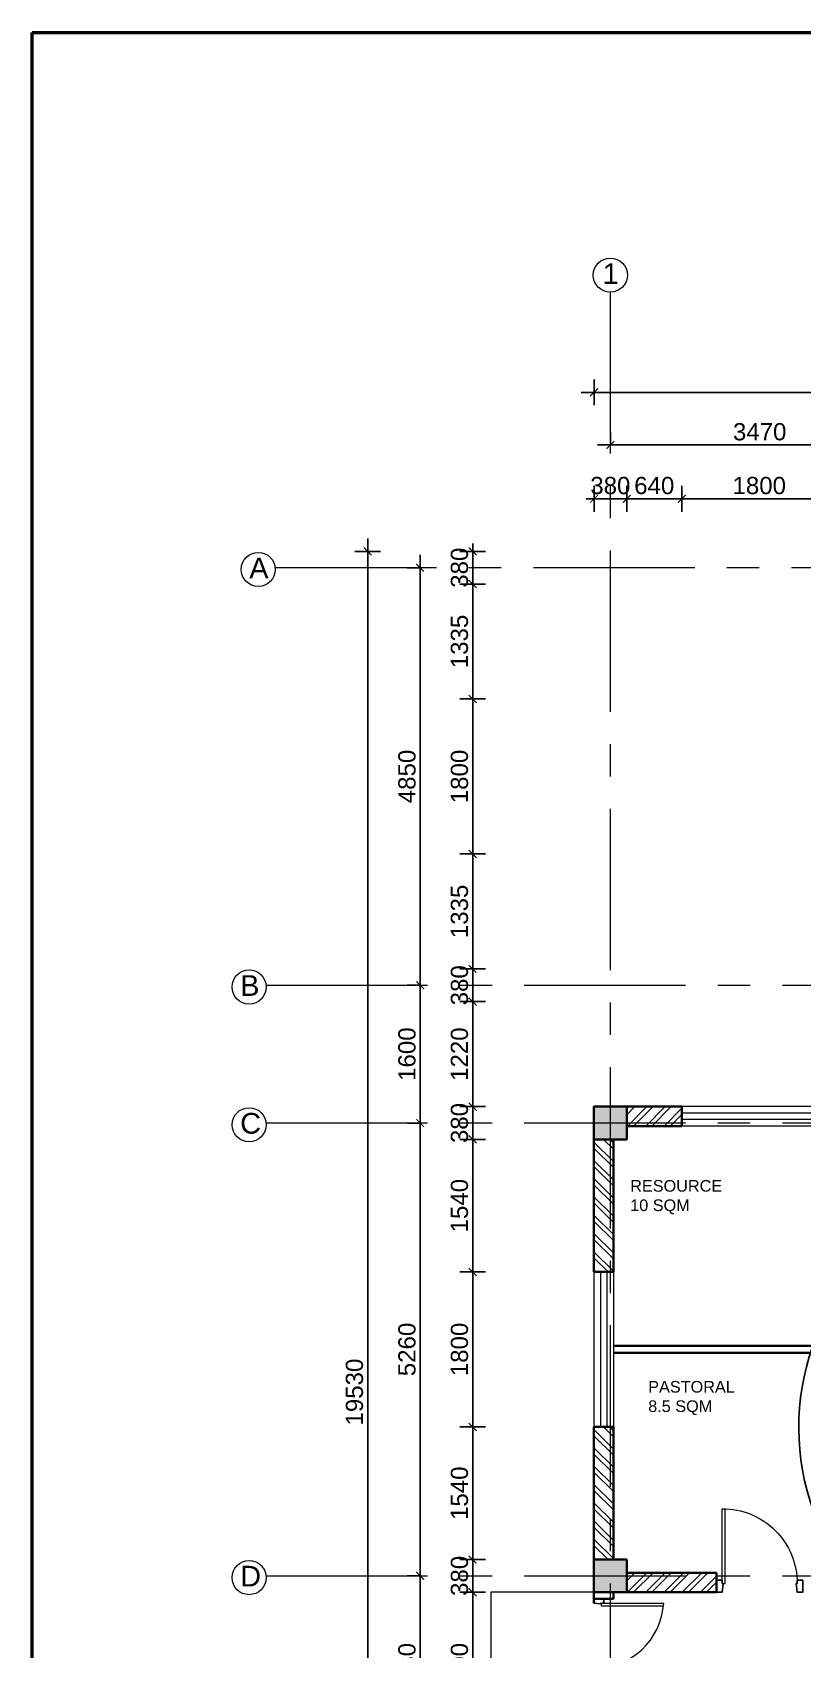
# Model space of a CAD drawing. Header units: inches. Extents: x 527934 to 2134587, y -408734 to 227304.
# Drawn here: x 1928626 to 1937578, y -145386 to -126601 of the extents above; entities that cross this region are included whole.
import ezdxf

# ---------------------------------------------------------------- set-up
doc = ezdxf.new("R2010")
doc.units = ezdxf.units.IN
doc.header["$MEASUREMENT"] = 0
doc.linetypes.add('CENTER', pattern=[2, 1.25, -0.25, 0.25, -0.25])
for name, color, linetype, lineweight in [('6 LIGHT PT WIRING', 3, 'Continuous', 25), ('centre line', 1, 'CENTER', 9), ('dim', 253, 'Continuous', 9), ('door', 77, 'Continuous', 13), ('hatch', 250, 'Continuous', 5), ('plinth', 5, 'Continuous', 9), ('sill', 253, 'Continuous', 13), ('stair steps', 54, 'Continuous', 20), ('text', 7, 'Continuous', 13), ('TITLE THICK', 7, 'Continuous', 50), ('wall - brick', 30, 'Continuous', 35), ('window', 1, 'Continuous', 15)]:
    doc.layers.add(name, color=color, linetype=linetype, lineweight=lineweight)
doc.styles.get("Standard").update_dxf_attribs({"font": 'arial.ttf'})
doc.styles.add('style1', font='arial.ttf')
doc.dimstyles.new('dim 100', dxfattribs={"dimtxt": 200, "dimasz": 90, "dimexe": 150, "dimexo": 150, "dimgap": 50, "dimtad": 1, "dimdec": 0, "dimzin": 0, "dimdsep": 46, "dimtxsty": 'Standard', "dimblk": 'ARCHTICK', "dimcen": 100, "dimdle": 150, "dimazin": 0, "dimtfac": 1, "dimtdec": 0, "dimtix": 1, "dimtmove": 2, "dimatfit": 3, "dimfxl": 150, "dimfxlon": 1, "dimtolj": 1, "dimtzin": 0, "dimarcsym": 0})

# ---------------------------------------------------------------- blocks, each defined once
blk = doc.blocks.new('Dd1')
at = {"layer": 'door'}
for p, q in [((6330587, 14339), (6330587, 13509)), ((6330599, 14377), (6330625, 14377)), ((6330625, 14377), (6330625, 13510))]:
    blk.add_line(p, q, dxfattribs=at)
at = {"layer": 'door', "lineweight": 25}
for points in [[(6330599, 14377), (6330587, 14377), (6330587, 14339), (6330524, 14339), (6330524, 14479), (6330587, 14479)], [(6331449, 14377), (6331461, 14377), (6331461, 14339), (6331524, 14339), (6331524, 14479), (6331461, 14479)]]:
    blk.add_lwpolyline(points, close=True, dxfattribs=at)
at = {"layer": 'door'}
blk.add_arc((6330593, 14377), 868, 269.6039, 0, dxfattribs=at)
blk = doc.blocks.new('_ArchTick')
at = {"color": 0, "linetype": 'ByBlock', "const_width": 0.15}
blk.add_lwpolyline([(-0.5, -0.5), (0.5, 0.5)], dxfattribs=at)
blk = doc.blocks.new('*D2614')
at = {"layer": 'Defpoints', "color": 0, "ltscale": 400}
for p in [(1935533, -132019), (1935153, -139079), (1935533, -139079)]:
    blk.add_point(p, dxfattribs=at)
at = {"layer": 'dim', "color": 0, "lineweight": -2, "ltscale": 400}
for p, q in [((1935153, -132169), (1935153, -131869)), ((1935533, -132169), (1935533, -131869)), ((1935153, -132019), (1935063, -132019)), ((1935153, -132019), (1935533, -132019)), ((1935533, -132019), (1935623, -132019))]:
    blk.add_line(p, q, dxfattribs=at)
at = {"layer": 'dim', "color": 0, "lineweight": -2, "ltscale": 400, "xscale": 90, "yscale": 90, "zscale": 90}
blk.add_blockref('_ArchTick', (1935153, -132019), dxfattribs=at)
at = {"layer": 'dim', "color": 0, "lineweight": -2, "ltscale": 400, "xscale": 90, "yscale": 90, "zscale": 90, "rotation": 180}
blk.add_blockref('_ArchTick', (1935533, -132019), dxfattribs=at)
at = {"layer": 'dim', "color": 0, "ltscale": 400, "insert": (1935343, -131866), "char_height": 200, "attachment_point": 5}
blk.add_mtext('\\A1;380', dxfattribs=at)
blk = doc.blocks.new('*D2615')
at = {"layer": 'Defpoints', "color": 0, "ltscale": 400}
for p in [(1936173, -132019), (1935533, -139079), (1936173, -139079)]:
    blk.add_point(p, dxfattribs=at)
at = {"layer": 'dim', "color": 0, "lineweight": -2, "ltscale": 400}
for p, q in [((1935533, -132169), (1935533, -131869)), ((1936173, -132169), (1936173, -131869)), ((1935383, -132019), (1936323, -132019))]:
    blk.add_line(p, q, dxfattribs=at)
at = {"layer": 'dim', "color": 0, "lineweight": -2, "ltscale": 400, "xscale": 90, "yscale": 90, "zscale": 90, "rotation": 180}
blk.add_blockref('_ArchTick', (1935533, -132019), dxfattribs=at)
at = {"layer": 'dim', "color": 0, "lineweight": -2, "ltscale": 400, "xscale": 90, "yscale": 90, "zscale": 90}
blk.add_blockref('_ArchTick', (1936173, -132019), dxfattribs=at)
at = {"layer": 'dim', "color": 0, "ltscale": 400, "insert": (1935853, -131866), "char_height": 200, "attachment_point": 5}
blk.add_mtext('\\A1;640', dxfattribs=at)
blk = doc.blocks.new('*D2616')
at = {"layer": 'Defpoints', "color": 0, "ltscale": 400}
for p in [(1937973, -132019), (1936173, -139079), (1937973, -139079)]:
    blk.add_point(p, dxfattribs=at)
at = {"layer": 'dim', "color": 0, "lineweight": -2, "ltscale": 400}
for p, q in [((1936173, -132169), (1936173, -131869)), ((1937973, -132169), (1937973, -131869)), ((1936023, -132019), (1938123, -132019))]:
    blk.add_line(p, q, dxfattribs=at)
at = {"layer": 'dim', "color": 0, "lineweight": -2, "ltscale": 400, "xscale": 90, "yscale": 90, "zscale": 90, "rotation": 180}
blk.add_blockref('_ArchTick', (1936173, -132019), dxfattribs=at)
at = {"layer": 'dim', "color": 0, "lineweight": -2, "ltscale": 400, "xscale": 90, "yscale": 90, "zscale": 90}
blk.add_blockref('_ArchTick', (1937973, -132019), dxfattribs=at)
at = {"layer": 'dim', "color": 0, "ltscale": 400, "insert": (1937073, -131866), "char_height": 200, "attachment_point": 5}
blk.add_mtext('\\A1;1800', dxfattribs=at)
blk = doc.blocks.new('*D2141')
at = {"layer": 'Defpoints', "color": 0, "ltscale": 400}
for p in [(1935343, -131393), (1938813, -131393), (1938813, -131393)]:
    blk.add_point(p, dxfattribs=at)
at = {"layer": 'dim', "color": 0, "lineweight": -2, "ltscale": 400}
for p, q in [((1935343, -131393), (1935343, -131243)), ((1938813, -131393), (1938813, -131243)), ((1935193, -131393), (1938963, -131393))]:
    blk.add_line(p, q, dxfattribs=at)
at = {"layer": 'dim', "color": 0, "lineweight": -2, "ltscale": 400, "xscale": 90, "yscale": 90, "zscale": 90, "rotation": 180}
blk.add_blockref('_ArchTick', (1935343, -131393), dxfattribs=at)
at = {"layer": 'dim', "color": 0, "lineweight": -2, "ltscale": 400, "xscale": 90, "yscale": 90, "zscale": 90}
blk.add_blockref('_ArchTick', (1938813, -131393), dxfattribs=at)
at = {"layer": 'dim', "color": 0, "ltscale": 400, "insert": (1937078, -131241), "char_height": 200, "attachment_point": 5}
blk.add_mtext('\\A1;3470', dxfattribs=at)
blk = doc.blocks.new('*D2144')
at = {"layer": 'Defpoints', "color": 0, "ltscale": 400}
for p in [(1963298, -130783), (1935153, -139443), (1963298, -139443)]:
    blk.add_point(p, dxfattribs=at)
at = {"layer": 'dim', "color": 0, "lineweight": -2, "ltscale": 400}
for p, q in [((1935153, -130933), (1935153, -130633)), ((1963298, -130933), (1963298, -130633)), ((1935003, -130783), (1963448, -130783))]:
    blk.add_line(p, q, dxfattribs=at)
at = {"layer": 'dim', "color": 0, "lineweight": -2, "ltscale": 400, "xscale": 90, "yscale": 90, "zscale": 90, "rotation": 180}
blk.add_blockref('_ArchTick', (1935153, -130783), dxfattribs=at)
at = {"layer": 'dim', "color": 0, "lineweight": -2, "ltscale": 400, "xscale": 90, "yscale": 90, "zscale": 90}
blk.add_blockref('_ArchTick', (1963298, -130783), dxfattribs=at)
at = {"layer": 'dim', "color": 0, "ltscale": 400, "insert": (1949225, -130631), "char_height": 200, "attachment_point": 5}
blk.add_mtext('\\A1;28145', dxfattribs=at)
blk = doc.blocks.new('*D2145')
at = {"layer": 'Defpoints', "color": 0, "ltscale": 400}
for p in [(1944763, -132629), (1933743, -133009), (1944763, -133009)]:
    blk.add_point(p, dxfattribs=at)
at = {"layer": 'dim', "color": 0, "lineweight": -2, "ltscale": 400}
for p, q in [((1933743, -132629), (1933743, -132539)), ((1933893, -132629), (1933593, -132629)), ((1933743, -132629), (1933743, -133009)), ((1933893, -133009), (1933593, -133009)), ((1933743, -133009), (1933743, -133099))]:
    blk.add_line(p, q, dxfattribs=at)
at = {"layer": 'dim', "color": 0, "lineweight": -2, "ltscale": 400, "xscale": 90, "yscale": 90, "zscale": 90}
for p, rotation in [((1933743, -132629), 270), ((1933743, -133009), 90)]:
    blk.add_blockref('_ArchTick', p, dxfattribs=dict(at, rotation=rotation))
at = {"layer": 'dim', "color": 0, "ltscale": 400, "insert": (1933590, -132819), "char_height": 200, "attachment_point": 5, "rotation": 90}
blk.add_mtext('\\A1;380', dxfattribs=at)
blk = doc.blocks.new('*D2146')
at = {"layer": 'Defpoints', "color": 0, "ltscale": 400}
for p in [(1944763, -137479), (1933743, -137859), (1944763, -137859)]:
    blk.add_point(p, dxfattribs=at)
at = {"layer": 'dim', "color": 0, "lineweight": -2, "ltscale": 400}
for p, q in [((1933893, -137479), (1933593, -137479)), ((1933743, -137479), (1933743, -137389)), ((1933743, -137479), (1933743, -137859)), ((1933893, -137859), (1933593, -137859)), ((1933743, -137859), (1933743, -137949))]:
    blk.add_line(p, q, dxfattribs=at)
at = {"layer": 'dim', "color": 0, "lineweight": -2, "ltscale": 400, "xscale": 90, "yscale": 90, "zscale": 90}
for p, rotation in [((1933743, -137479), 270), ((1933743, -137859), 90)]:
    blk.add_blockref('_ArchTick', p, dxfattribs=dict(at, rotation=rotation))
at = {"layer": 'dim', "color": 0, "ltscale": 400, "insert": (1933590, -137669), "char_height": 200, "attachment_point": 5, "rotation": 90}
blk.add_mtext('\\A1;380', dxfattribs=at)
blk = doc.blocks.new('*D2147')
at = {"layer": 'Defpoints', "color": 0, "ltscale": 400}
for p in [(1944918, -137859), (1933743, -139079), (1944918, -139079)]:
    blk.add_point(p, dxfattribs=at)
at = {"layer": 'dim', "color": 0, "lineweight": -2, "ltscale": 400}
for p, q in [((1933893, -137859), (1933593, -137859)), ((1933743, -137709), (1933743, -139229)), ((1933893, -139079), (1933593, -139079))]:
    blk.add_line(p, q, dxfattribs=at)
at = {"layer": 'dim', "color": 0, "lineweight": -2, "ltscale": 400, "xscale": 90, "yscale": 90, "zscale": 90}
for p, rotation in [((1933743, -137859), 90), ((1933743, -139079), 270)]:
    blk.add_blockref('_ArchTick', p, dxfattribs=dict(at, rotation=rotation))
at = {"layer": 'dim', "color": 0, "ltscale": 400, "insert": (1933590, -138469), "char_height": 200, "attachment_point": 5, "rotation": 90}
blk.add_mtext('\\A1;1220', dxfattribs=at)
blk = doc.blocks.new('*D2148')
at = {"layer": 'Defpoints', "color": 0, "ltscale": 400}
for p in [(1934353, -139079), (1933743, -139459), (1934353, -139459)]:
    blk.add_point(p, dxfattribs=at)
at = {"layer": 'dim', "color": 0, "lineweight": -2, "ltscale": 400}
for p, q in [((1933743, -139079), (1933743, -138989)), ((1933893, -139079), (1933593, -139079)), ((1933743, -139079), (1933743, -139459)), ((1933893, -139459), (1933593, -139459)), ((1933743, -139459), (1933743, -139549))]:
    blk.add_line(p, q, dxfattribs=at)
at = {"layer": 'dim', "color": 0, "lineweight": -2, "ltscale": 400, "xscale": 90, "yscale": 90, "zscale": 90}
for p, rotation in [((1933743, -139079), 270), ((1933743, -139459), 90)]:
    blk.add_blockref('_ArchTick', p, dxfattribs=dict(at, rotation=rotation))
at = {"layer": 'dim', "color": 0, "ltscale": 400, "insert": (1933590, -139269), "char_height": 200, "attachment_point": 5, "rotation": 90}
blk.add_mtext('\\A1;380', dxfattribs=at)
blk = doc.blocks.new('*D2149')
at = {"layer": 'Defpoints', "color": 0, "ltscale": 400}
for p in [(1934353, -139459), (1933743, -140999), (1934353, -140999)]:
    blk.add_point(p, dxfattribs=at)
at = {"layer": 'dim', "color": 0, "lineweight": -2, "ltscale": 400}
for p, q in [((1933743, -139309), (1933743, -141149)), ((1933893, -139459), (1933593, -139459)), ((1933893, -140999), (1933593, -140999))]:
    blk.add_line(p, q, dxfattribs=at)
at = {"layer": 'dim', "color": 0, "lineweight": -2, "ltscale": 400, "xscale": 90, "yscale": 90, "zscale": 90}
for p, rotation in [((1933743, -139459), 90), ((1933743, -140999), 270)]:
    blk.add_blockref('_ArchTick', p, dxfattribs=dict(at, rotation=rotation))
at = {"layer": 'dim', "color": 0, "ltscale": 400, "insert": (1933590, -140229), "char_height": 200, "attachment_point": 5, "rotation": 90}
blk.add_mtext('\\A1;1540', dxfattribs=at)
blk = doc.blocks.new('*D2150')
at = {"layer": 'Defpoints', "color": 0, "ltscale": 400}
for p in [(1934353, -140999), (1933743, -142799), (1934353, -142799)]:
    blk.add_point(p, dxfattribs=at)
at = {"layer": 'dim', "color": 0, "lineweight": -2, "ltscale": 400}
for p, q in [((1933743, -140849), (1933743, -142949)), ((1933893, -140999), (1933593, -140999)), ((1933893, -142799), (1933593, -142799))]:
    blk.add_line(p, q, dxfattribs=at)
at = {"layer": 'dim', "color": 0, "lineweight": -2, "ltscale": 400, "xscale": 90, "yscale": 90, "zscale": 90}
for p, rotation in [((1933743, -140999), 90), ((1933743, -142799), 270)]:
    blk.add_blockref('_ArchTick', p, dxfattribs=dict(at, rotation=rotation))
at = {"layer": 'dim', "color": 0, "ltscale": 400, "insert": (1933590, -141899), "char_height": 200, "attachment_point": 5, "rotation": 90}
blk.add_mtext('\\A1;1800', dxfattribs=at)
blk = doc.blocks.new('*D2151')
at = {"layer": 'Defpoints', "color": 0, "ltscale": 400}
for p in [(1934353, -142799), (1933743, -144339), (1934353, -144339)]:
    blk.add_point(p, dxfattribs=at)
at = {"layer": 'dim', "color": 0, "lineweight": -2, "ltscale": 400}
for p, q in [((1933743, -142649), (1933743, -144489)), ((1933893, -142799), (1933593, -142799)), ((1933893, -144339), (1933593, -144339))]:
    blk.add_line(p, q, dxfattribs=at)
at = {"layer": 'dim', "color": 0, "lineweight": -2, "ltscale": 400, "xscale": 90, "yscale": 90, "zscale": 90}
for p, rotation in [((1933743, -142799), 90), ((1933743, -144339), 270)]:
    blk.add_blockref('_ArchTick', p, dxfattribs=dict(at, rotation=rotation))
at = {"layer": 'dim', "color": 0, "ltscale": 400, "insert": (1933590, -143569), "char_height": 200, "attachment_point": 5, "rotation": 90}
blk.add_mtext('\\A1;1540', dxfattribs=at)
blk = doc.blocks.new('*D2152')
at = {"layer": 'Defpoints', "color": 0, "ltscale": 400}
for p in [(1934353, -144339), (1933743, -144719), (1934353, -144719)]:
    blk.add_point(p, dxfattribs=at)
at = {"layer": 'dim', "color": 0, "lineweight": -2, "ltscale": 400}
for p, q in [((1933743, -144339), (1933743, -144249)), ((1933893, -144339), (1933593, -144339)), ((1933743, -144339), (1933743, -144719)), ((1933893, -144719), (1933593, -144719)), ((1933743, -144719), (1933743, -144809))]:
    blk.add_line(p, q, dxfattribs=at)
at = {"layer": 'dim', "color": 0, "lineweight": -2, "ltscale": 400, "xscale": 90, "yscale": 90, "zscale": 90}
for p, rotation in [((1933743, -144339), 270), ((1933743, -144719), 90)]:
    blk.add_blockref('_ArchTick', p, dxfattribs=dict(at, rotation=rotation))
at = {"layer": 'dim', "color": 0, "ltscale": 400, "insert": (1933590, -144529), "char_height": 200, "attachment_point": 5, "rotation": 90}
blk.add_mtext('\\A1;380', dxfattribs=at)
blk = doc.blocks.new('*D2638')
at = {"layer": 'Defpoints', "color": 0, "ltscale": 400}
for p in [(1935153, -144719), (1933743, -146519), (1935153, -146519)]:
    blk.add_point(p, dxfattribs=at)
at = {"layer": 'dim', "color": 0, "lineweight": -2, "ltscale": 400}
for p, q in [((1933743, -144569), (1933743, -146669)), ((1933893, -144719), (1933593, -144719)), ((1933893, -146519), (1933593, -146519))]:
    blk.add_line(p, q, dxfattribs=at)
at = {"layer": 'dim', "color": 0, "lineweight": -2, "ltscale": 400, "xscale": 90, "yscale": 90, "zscale": 90}
for p, rotation in [((1933743, -144719), 90), ((1933743, -146519), 270)]:
    blk.add_blockref('_ArchTick', p, dxfattribs=dict(at, rotation=rotation))
at = {"layer": 'dim', "color": 0, "ltscale": 400, "insert": (1933590, -145619), "char_height": 200, "attachment_point": 5, "rotation": 90}
blk.add_mtext('\\A1;1800', dxfattribs=at)
blk = doc.blocks.new('*D2153')
at = {"layer": 'Defpoints', "color": 0, "ltscale": 400}
for p in [(1933133, -132819), (1933133, -137669), (1933133, -137669)]:
    blk.add_point(p, dxfattribs=at)
at = {"layer": 'dim', "color": 0, "lineweight": -2, "ltscale": 400}
for p, q in [((1933133, -132669), (1933133, -137819)), ((1933133, -132819), (1932983, -132819)), ((1933133, -137669), (1932983, -137669))]:
    blk.add_line(p, q, dxfattribs=at)
at = {"layer": 'dim', "color": 0, "lineweight": -2, "ltscale": 400, "xscale": 90, "yscale": 90, "zscale": 90}
for p, rotation in [((1933133, -132819), 90), ((1933133, -137669), 270)]:
    blk.add_blockref('_ArchTick', p, dxfattribs=dict(at, rotation=rotation))
at = {"layer": 'dim', "color": 0, "ltscale": 400, "insert": (1932980, -135244), "char_height": 200, "attachment_point": 5, "rotation": 90}
blk.add_mtext('\\A1;4850', dxfattribs=at)
blk = doc.blocks.new('*D2154')
at = {"layer": 'Defpoints', "color": 0, "ltscale": 400}
for p in [(1933133, -137669), (1933133, -139269), (1933133, -139269)]:
    blk.add_point(p, dxfattribs=at)
at = {"layer": 'dim', "color": 0, "lineweight": -2, "ltscale": 400}
for p, q in [((1933133, -137669), (1932983, -137669)), ((1933133, -137519), (1933133, -139419)), ((1933133, -139269), (1932983, -139269))]:
    blk.add_line(p, q, dxfattribs=at)
at = {"layer": 'dim', "color": 0, "lineweight": -2, "ltscale": 400, "xscale": 90, "yscale": 90, "zscale": 90}
for p, rotation in [((1933133, -137669), 90), ((1933133, -139269), 270)]:
    blk.add_blockref('_ArchTick', p, dxfattribs=dict(at, rotation=rotation))
at = {"layer": 'dim', "color": 0, "ltscale": 400, "insert": (1932980, -138469), "char_height": 200, "attachment_point": 5, "rotation": 90}
blk.add_mtext('\\A1;1600', dxfattribs=at)
blk = doc.blocks.new('*D2155')
at = {"layer": 'Defpoints', "color": 0, "ltscale": 400}
for p in [(1933133, -139269), (1933133, -144529), (1933133, -144529)]:
    blk.add_point(p, dxfattribs=at)
at = {"layer": 'dim', "color": 0, "lineweight": -2, "ltscale": 400}
for p, q in [((1933133, -139119), (1933133, -144679)), ((1933133, -139269), (1932983, -139269)), ((1933133, -144529), (1932983, -144529))]:
    blk.add_line(p, q, dxfattribs=at)
at = {"layer": 'dim', "color": 0, "lineweight": -2, "ltscale": 400, "xscale": 90, "yscale": 90, "zscale": 90}
for p, rotation in [((1933133, -139269), 90), ((1933133, -144529), 270)]:
    blk.add_blockref('_ArchTick', p, dxfattribs=dict(at, rotation=rotation))
at = {"layer": 'dim', "color": 0, "ltscale": 400, "insert": (1932980, -141899), "char_height": 200, "attachment_point": 5, "rotation": 90}
blk.add_mtext('\\A1;5260', dxfattribs=at)
blk = doc.blocks.new('*D2156')
at = {"layer": 'Defpoints', "color": 0, "ltscale": 400}
for p in [(1933133, -144529), (1933133, -146709), (1933133, -146709)]:
    blk.add_point(p, dxfattribs=at)
at = {"layer": 'dim', "color": 0, "lineweight": -2, "ltscale": 400}
for p, q in [((1933133, -144379), (1933133, -146859)), ((1933133, -144529), (1932983, -144529)), ((1933133, -146709), (1932983, -146709))]:
    blk.add_line(p, q, dxfattribs=at)
at = {"layer": 'dim', "color": 0, "lineweight": -2, "ltscale": 400, "xscale": 90, "yscale": 90, "zscale": 90}
for p, rotation in [((1933133, -144529), 90), ((1933133, -146709), 270)]:
    blk.add_blockref('_ArchTick', p, dxfattribs=dict(at, rotation=rotation))
at = {"layer": 'dim', "color": 0, "ltscale": 400, "insert": (1932980, -145619), "char_height": 200, "attachment_point": 5, "rotation": 90}
blk.add_mtext('\\A1;2180', dxfattribs=at)
blk = doc.blocks.new('*D2157')
at = {"layer": 'Defpoints', "color": 0, "ltscale": 400}
for p in [(1945943, -132629), (1932523, -152159), (1945943, -152159)]:
    blk.add_point(p, dxfattribs=at)
at = {"layer": 'dim', "color": 0, "lineweight": -2, "ltscale": 400}
for p, q in [((1932523, -132479), (1932523, -152309)), ((1932673, -132629), (1932373, -132629)), ((1932673, -152159), (1932373, -152159))]:
    blk.add_line(p, q, dxfattribs=at)
at = {"layer": 'dim', "color": 0, "lineweight": -2, "ltscale": 400, "xscale": 90, "yscale": 90, "zscale": 90}
for p, rotation in [((1932523, -132629), 90), ((1932523, -152159), 270)]:
    blk.add_blockref('_ArchTick', p, dxfattribs=dict(at, rotation=rotation))
at = {"layer": 'dim', "color": 0, "ltscale": 400, "insert": (1932370, -142394), "char_height": 200, "attachment_point": 5, "rotation": 90}
blk.add_mtext('\\A1;19530', dxfattribs=at)
blk = doc.blocks.new('*D2691')
at = {"layer": 'Defpoints', "color": 0, "ltscale": 400}
for p in [(1945718, -133009), (1933743, -134344), (1945718, -134344)]:
    blk.add_point(p, dxfattribs=at)
at = {"layer": 'dim', "color": 0, "lineweight": -2, "ltscale": 400}
for p, q in [((1933743, -132859), (1933743, -134494)), ((1933893, -133009), (1933593, -133009)), ((1933893, -134344), (1933593, -134344))]:
    blk.add_line(p, q, dxfattribs=at)
at = {"layer": 'dim', "color": 0, "lineweight": -2, "ltscale": 400, "xscale": 90, "yscale": 90, "zscale": 90}
for p, rotation in [((1933743, -133009), 90), ((1933743, -134344), 270)]:
    blk.add_blockref('_ArchTick', p, dxfattribs=dict(at, rotation=rotation))
at = {"layer": 'dim', "color": 0, "ltscale": 400, "insert": (1933590, -133676), "char_height": 200, "attachment_point": 5, "rotation": 90}
blk.add_mtext('\\A1;1335', dxfattribs=at)
blk = doc.blocks.new('*D2692')
at = {"layer": 'Defpoints', "color": 0, "ltscale": 400}
for p in [(1945718, -134344), (1933743, -136144), (1945718, -136144)]:
    blk.add_point(p, dxfattribs=at)
at = {"layer": 'dim', "color": 0, "lineweight": -2, "ltscale": 400}
for p, q in [((1933743, -134194), (1933743, -136294)), ((1933893, -134344), (1933593, -134344)), ((1933893, -136144), (1933593, -136144))]:
    blk.add_line(p, q, dxfattribs=at)
at = {"layer": 'dim', "color": 0, "lineweight": -2, "ltscale": 400, "xscale": 90, "yscale": 90, "zscale": 90}
for p, rotation in [((1933743, -134344), 90), ((1933743, -136144), 270)]:
    blk.add_blockref('_ArchTick', p, dxfattribs=dict(at, rotation=rotation))
at = {"layer": 'dim', "color": 0, "ltscale": 400, "insert": (1933590, -135244), "char_height": 200, "attachment_point": 5, "rotation": 90}
blk.add_mtext('\\A1;1800', dxfattribs=at)
blk = doc.blocks.new('*D2693')
at = {"layer": 'Defpoints', "color": 0, "ltscale": 400}
for p in [(1945718, -136144), (1933743, -137479), (1945718, -137479)]:
    blk.add_point(p, dxfattribs=at)
at = {"layer": 'dim', "color": 0, "lineweight": -2, "ltscale": 400}
for p, q in [((1933743, -135994), (1933743, -137629)), ((1933893, -136144), (1933593, -136144)), ((1933893, -137479), (1933593, -137479))]:
    blk.add_line(p, q, dxfattribs=at)
at = {"layer": 'dim', "color": 0, "lineweight": -2, "ltscale": 400, "xscale": 90, "yscale": 90, "zscale": 90}
for p, rotation in [((1933743, -136144), 90), ((1933743, -137479), 270)]:
    blk.add_blockref('_ArchTick', p, dxfattribs=dict(at, rotation=rotation))
at = {"layer": 'dim', "color": 0, "ltscale": 400, "insert": (1933590, -136811), "char_height": 200, "attachment_point": 5, "rotation": 90}
blk.add_mtext('\\A1;1335', dxfattribs=at)

msp = doc.modelspace()

# ---------------------------------------------------------------- hatches: boundary and pattern name
at = {"layer": 'hatch', "lineweight": 5, "ltscale": 400}
h = msp.add_hatch(dxfattribs=at)
h.set_pattern_fill('ANSI32', color=256, scale=400)
h.set_pattern_definition([(45, (-568765.42, -107785.44), (-106.066017, 106.066017), []), (45, (-568694.71, -107785.44), (-106.066017, 106.066017), [])])
h.paths.add_polyline_path([(1935532.6, -139303.6), (1935532.6, -139078.6), (1936172.6, -139078.6), (1936172.6, -139303.6)])
h = msp.add_hatch(dxfattribs=at)
h.set_pattern_fill('ANSI32', color=256, scale=400, angle=-90)
h.set_pattern_definition([(315, (1966663.39, 2364824.75), (106.066017, 106.066017), []), (315, (1966663.39, 2364754.04), (106.066017, 106.066017), [])])
h.paths.add_polyline_path([(1935152.6, -139458.6), (1935377.6, -139458.6), (1935377.6, -140998.6), (1935152.6, -140998.6)])
h = msp.add_hatch(dxfattribs=at)
h.set_pattern_fill('ANSI32', color=256, scale=400, angle=-90)
h.set_pattern_definition([(315, (1966663.39, 2361484.75), (106.066017, 106.066017), []), (315, (1966663.39, 2361414.04), (106.066017, 106.066017), [])])
h.paths.add_polyline_path([(1935152.6, -142798.6), (1935377.6, -142798.6), (1935377.6, -144338.6), (1935152.6, -144338.6)])
h = msp.add_hatch(dxfattribs=at)
h.set_pattern_fill('ANSI32', color=256, scale=400)
h.set_pattern_definition([(45, (-568765.42, -113200.44), (-106.066017, 106.066017), []), (45, (-568694.71, -113200.44), (-106.066017, 106.066017), [])])
h.paths.add_polyline_path([(1935532.6, -144718.6), (1935532.6, -144493.6), (1936577.6, -144493.6), (1936577.6, -144718.6)])
at = {"layer": 'plinth', "ltscale": 400}
h = msp.add_hatch(color=0, dxfattribs=at)
h.dxf.hatch_style = 1
h.paths.add_polyline_path([(1935532.6, -139078.6), (1935532.6, -139458.6), (1935152.6, -139458.6), (1935152.6, -139078.6)])
h.paths.add_polyline_path([(1939002.6, -139078.6), (1939002.6, -139458.6), (1938622.6, -139458.6), (1938622.6, -139078.6)])
h.paths.add_polyline_path([(1942472.6, -139078.6), (1942472.6, -139458.6), (1942092.6, -139458.6), (1942092.6, -139078.6)])
h.paths.add_polyline_path([(1945942.6, -137478.6), (1945942.6, -137858.6), (1945562.6, -137858.6), (1945562.6, -137478.6)])
h.paths.add_polyline_path([(1945942.6, -132628.6), (1945942.6, -133008.6), (1945562.6, -133008.6), (1945562.6, -132628.6)])
h.paths.add_polyline_path([(1949412.6, -132628.6), (1949412.6, -133008.6), (1949032.6, -133008.6), (1949032.6, -132628.6)])
h.paths.add_polyline_path([(1952882.6, -132628.6), (1952882.6, -133008.6), (1952502.6, -133008.6), (1952502.6, -132628.6)])
h.paths.add_polyline_path([(1956352.6, -132628.6), (1956352.6, -133008.6), (1955972.6, -133008.6), (1955972.6, -132628.6)])
h.paths.add_polyline_path([(1956352.6, -137478.6), (1956352.6, -137858.6), (1955972.6, -137858.6), (1955972.6, -137478.6)])
h.paths.add_polyline_path([(1949412.6, -139078.6), (1949412.6, -139458.6), (1949032.6, -139458.6), (1949032.6, -139078.6)])
h.paths.add_polyline_path([(1952882.6, -139078.6), (1952882.6, -139458.6), (1952502.6, -139458.6), (1952502.6, -139078.6)])
h.paths.add_polyline_path([(1956352.6, -139078.6), (1956352.6, -139458.6), (1955972.6, -139458.6), (1955972.6, -139078.6)])
h.paths.add_polyline_path([(1959822.6, -139078.6), (1959822.6, -139458.6), (1959442.6, -139458.6), (1959442.6, -139078.6)])
h.paths.add_polyline_path([(1963297.6, -139078.6), (1963297.6, -139458.6), (1962917.6, -139458.6), (1962917.6, -139078.6)])
h.paths.add_polyline_path([(1963297.6, -144338.6), (1963297.6, -144718.6), (1962917.6, -144718.6), (1962917.6, -144338.6)])
h.paths.add_polyline_path([(1959822.6, -144338.6), (1959822.6, -144718.6), (1959442.6, -144718.6), (1959442.6, -144338.6)])
h.paths.add_polyline_path([(1956352.6, -144338.6), (1956352.6, -144718.6), (1955972.6, -144718.6), (1955972.6, -144338.6)])
h.paths.add_polyline_path([(1952882.6, -144338.6), (1952882.6, -144718.6), (1952502.6, -144718.6), (1952502.6, -144338.6)])
h.paths.add_polyline_path([(1945942.6, -139078.6), (1945942.6, -139458.6), (1945562.6, -139458.6), (1945562.6, -139078.6)])
h.paths.add_polyline_path([(1942472.6, -144338.6), (1942472.6, -144718.6), (1942092.6, -144718.6), (1942092.6, -144338.6)])
h.paths.add_polyline_path([(1939002.6, -144338.6), (1939002.6, -144718.6), (1938622.6, -144718.6), (1938622.6, -144338.6)])
h.paths.add_polyline_path([(1935532.6, -144338.6), (1935532.6, -144718.6), (1935152.6, -144718.6), (1935152.6, -144338.6)])
h.paths.add_polyline_path([(1935532.6, -146518.6), (1935532.6, -146898.6), (1935152.6, -146898.6), (1935152.6, -146518.6)])
h.paths.add_polyline_path([(1939002.6, -146518.6), (1939002.6, -146898.6), (1938622.6, -146898.6), (1938622.6, -146518.6)])
h.paths.add_polyline_path([(1942472.6, -146518.6), (1942472.6, -146898.6), (1942092.6, -146898.6), (1942092.6, -146518.6)])
h.paths.add_polyline_path([(1945942.6, -146518.6), (1945942.6, -146898.6), (1945562.6, -146898.6), (1945562.6, -146518.6)])
h.paths.add_polyline_path([(1949412.6, -146518.6), (1949412.6, -146898.6), (1949032.6, -146898.6), (1949032.6, -146518.6)])
h.paths.add_polyline_path([(1952882.6, -146518.6), (1952882.6, -146898.6), (1952502.6, -146898.6), (1952502.6, -146518.6)])
h.paths.add_polyline_path([(1956352.6, -146518.6), (1956352.6, -146898.6), (1955972.6, -146898.6), (1955972.6, -146518.6)])
h.paths.add_polyline_path([(1959822.6, -146518.6), (1959822.6, -146898.6), (1959442.6, -146898.6), (1959442.6, -146518.6)])
h.paths.add_polyline_path([(1963297.6, -146518.6), (1963297.6, -146898.6), (1962917.6, -146898.6), (1962917.6, -146518.6)])
h.paths.add_polyline_path([(1963297.6, -151778.6), (1963297.6, -152158.6), (1962917.6, -152158.6), (1962917.6, -151778.6)])
h.paths.add_polyline_path([(1959822.6, -151778.6), (1959822.6, -152158.6), (1959442.6, -152158.6), (1959442.6, -151778.6)])
h.paths.add_polyline_path([(1956352.6, -151778.6), (1956352.6, -152158.6), (1955972.6, -152158.6), (1955972.6, -151778.6)])
h.paths.add_polyline_path([(1952882.6, -151778.6), (1952882.6, -152158.6), (1952502.6, -152158.6), (1952502.6, -151778.6)])
h.paths.add_polyline_path([(1949412.6, -151778.6), (1949412.6, -152158.6), (1949032.6, -152158.6), (1949032.6, -151778.6)])
h.paths.add_polyline_path([(1945942.6, -151778.6), (1945942.6, -152158.6), (1945562.6, -152158.6), (1945562.6, -151778.6)])
h.paths.add_polyline_path([(1942472.6, -151778.6), (1942472.6, -152158.6), (1942092.6, -152158.6), (1942092.6, -151778.6)])
h.paths.add_polyline_path([(1939002.6, -151778.6), (1939002.6, -152158.6), (1938622.6, -152158.6), (1938622.6, -151778.6)])
h.paths.add_polyline_path([(1935532.6, -151778.6), (1935532.6, -152158.6), (1935152.6, -152158.6), (1935152.6, -151778.6)])
edge = h.paths.add_edge_path()
edge.add_line((1945942.6, -139078.6), (1945192.6, -139078.6))

# ---------------------------------------------------------------- linework, layer by layer
at = {"layer": '6 LIGHT PT WIRING', "ltscale": 400}
msp.add_arc((1940371.1, -142806.3), 2839, 130.68681, 210.24405, dxfattribs=at)
at = {"layer": 'centre line', "ltscale": 1500}
for p, q in [((1935342.6, -129618.6), (1935342.6, -155358.6)), ((1931448.3, -132818.6), (1974071.1, -132818.6)), ((1931342.6, -137668.6), (1974071.1, -137668.6)), ((1931342.6, -139268.6), (1974071.1, -139268.6)), ((1931342.6, -144528.6), (1963713.4, -144528.6))]:
    msp.add_line(p, q, dxfattribs=at)
at = {"layer": 'dim'}
for centre in [(1935342.6, -129420.4), (1931251.1, -132839), (1931145.4, -137689), (1931145.4, -139289), (1931145.4, -144549)]:
    msp.add_circle(centre, 198.2, dxfattribs=at)
at = {"layer": 'door'}
for p, q in [((1935235.5, -144854.9), (1935235.5, -144876)), ((1935235.5, -144876), (1935960.8, -144876)), ((1935266.3, -144845.2), (1935963.3, -144845.2))]:
    msp.add_line(p, q, dxfattribs=at)
at = {"layer": 'door', "lineweight": 25}
msp.add_lwpolyline([(1935235.5, -144854.9), (1935235.5, -144845.2), (1935266.3, -144845.2), (1935266.3, -144794), (1935152.6, -144794), (1935152.6, -144845.2)], close=True, dxfattribs=at)
at = {"layer": 'door'}
msp.add_arc((1935152.6, -144794), 812.3, 270, 356.38797, dxfattribs=at)
at = {"layer": 'sill'}
for p, q in [((1937972.6, -139078.6), (1936172.6, -139078.6)), ((1937972.6, -139303.6), (1936172.6, -139303.6)), ((1935152.6, -140998.6), (1935152.6, -142798.6)), ((1935377.6, -140998.6), (1935377.6, -142798.6))]:
    msp.add_line(p, q, dxfattribs=at)
at = {"layer": 'stair steps'}
msp.add_lwpolyline([(1935152.6, -144718.6), (1933952.6, -144718.6), (1933952.6, -146901.1), (1935152.6, -146898.6)], dxfattribs=at)
at = {"layer": 'TITLE THICK'}
msp.add_lwpolyline([(1928626.1, -126600.9), (1974826.1, -126600.9), (1974826.1, -159840.9), (1928626.1, -159840.9)], close=True, dxfattribs=at)
at = {"layer": 'wall - brick'}
for p, q in [((1936172.6, -139078.6), (1935152.6, -139078.6)), ((1935152.6, -139078.6), (1935152.6, -140998.6)), ((1935532.6, -139078.6), (1935532.6, -139303.6)), ((1936172.6, -139078.6), (1936172.6, -139303.6)), ((1936172.6, -139303.6), (1935532.6, -139303.6)), ((1935377.6, -139458.6), (1935377.6, -140998.6)), ((1935152.6, -140998.6), (1935377.6, -140998.6)), ((1935377.6, -141858.6), (1938777.6, -141858.6)), ((1935377.6, -141938.6), (1938777.6, -141938.6)), ((1935152.6, -142798.6), (1935152.6, -144845.2)), ((1935152.6, -142798.6), (1935377.6, -142798.6)), ((1935377.6, -142798.6), (1935377.6, -144338.6)), ((1935532.6, -144493.6), (1936577.6, -144493.6)), ((1936577.6, -144493.6), (1936577.6, -144718.6)), ((1935152.6, -144718.6), (1936577.6, -144718.6)), ((1935152.6, -144794), (1935377.6, -144794)), ((1935377.6, -144718.6), (1935377.6, -144794))]:
    msp.add_line(p, q, dxfattribs=at)
for points in [[(1935532.6, -139078.6), (1935532.6, -139458.6), (1935152.6, -139458.6), (1935152.6, -139078.6)], [(1935532.6, -144338.6), (1935532.6, -144718.6), (1935152.6, -144718.6), (1935152.6, -144338.6)]]:
    msp.add_lwpolyline(points, close=True, dxfattribs=at)
at = {"layer": 'window'}
for p, q in [((1937972.6, -139153.6), (1936172.6, -139153.6)), ((1937972.6, -139228.6), (1936172.6, -139228.6)), ((1935227.6, -140998.6), (1935227.6, -142798.6)), ((1935302.6, -140998.6), (1935302.6, -142798.6))]:
    msp.add_line(p, q, dxfattribs=at)

# ---------------------------------------------------------------- block references
at = {"layer": 'dim', "xscale": -1, "rotation": 180}
msp.add_blockref('Dd1', (-4393946.3, -130239.6), dxfattribs=at)

# ---------------------------------------------------------------- texts
at = {"layer": 'text', "style": 'style1'}
for s, p in [('1', (1935252.6, -129523.2)), ('A', (1931147.2, -132942.1)), ('B', (1931041.5, -137792.1)), ('C', (1931041.5, -139392.1)), ('D', (1931041.5, -144652.1))]:
    msp.add_text(s, height=240, dxfattribs=at).set_placement(p)
at = {"layer": 'text', "char_height": 135, "attachment_point": 1}
for s, insert in [('RESOURCE\\P10 SQM', (1935573.5, -139931.4)), ('PASTORAL\\P8.5 SQM', (1935782.8, -142265.1))]:
    msp.add_mtext_dynamic_manual_height_columns(s, width=7548.854, gutter_width=3500, heights=[0], dxfattribs=dict(at, insert=insert))

# ---------------------------------------------------------------- dimensions: what is measured, and where the dimension line sits
at = {"layer": 'dim', "ltscale": 400}
for base, p1, p2, picture, middle in [((1963297.6, -130782.8), (1935152.6, -139442.8), (1963297.6, -139442.8), '*D2144', (1949225.1, -130630.6)), ((1938812.6, -131392.8), (1935342.6, -131392.8), (1938812.6, -131392.8), '*D2141', (1937077.6, -131240.6)), ((1935532.6, -132018.6), (1935152.6, -139078.6), (1935532.6, -139078.6), '*D2614', (1935342.6, -131866.4)), ((1936172.6, -132018.6), (1935532.6, -139078.6), (1936172.6, -139078.6), '*D2615', (1935852.6, -131866.5)), ((1937972.6, -132018.6), (1936172.6, -139078.6), (1937972.6, -139078.6), '*D2616', (1937072.6, -131866.5))]:
    dim = msp.add_linear_dim(base=base, p1=p1, p2=p2, dimstyle='dim 100', override={"dimpost": '\\X'}, dxfattribs=at)
    dim.commit()
    dim.dimension.update_dxf_attribs({"geometry": picture, "text_midpoint": middle})
for base, p1, p2, picture, middle in [((1932522.6, -152158.6), (1945942.6, -132628.6), (1945942.6, -152158.6), '*D2157', (1932370.4, -142393.6)), ((1933742.6, -133008.6), (1944762.6, -132628.6), (1944762.6, -133008.6), '*D2145', (1933590.4, -132818.6)), ((1933132.6, -137668.6), (1933132.6, -132818.6), (1933132.6, -137668.6), '*D2153', (1932980.5, -135243.6)), ((1933742.6, -134343.6), (1945717.6, -133008.6), (1945717.6, -134343.6), '*D2691', (1933590.4, -133676.1)), ((1933742.6, -136143.6), (1945717.6, -134343.6), (1945717.6, -136143.6), '*D2692', (1933590.5, -135243.6)), ((1933742.6, -137478.6), (1945717.6, -136143.6), (1945717.6, -137478.6), '*D2693', (1933590.4, -136811.1)), ((1933742.6, -137858.6), (1944762.6, -137478.6), (1944762.6, -137858.6), '*D2146', (1933590.4, -137668.6)), ((1933132.6, -139268.6), (1933132.6, -137668.6), (1933132.6, -139268.6), '*D2154', (1932980.5, -138468.6)), ((1933742.6, -139078.6), (1944917.6, -137858.6), (1944917.6, -139078.6), '*D2147', (1933590.5, -138468.6)), ((1933742.6, -139458.6), (1934352.6, -139078.6), (1934352.6, -139458.6), '*D2148', (1933590.4, -139268.6)), ((1933132.6, -144528.6), (1933132.6, -139268.6), (1933132.6, -144528.6), '*D2155', (1932980.5, -141898.6)), ((1933742.6, -140998.6), (1934352.6, -139458.6), (1934352.6, -140998.6), '*D2149', (1933590.5, -140228.6)), ((1933742.6, -142798.6), (1934352.6, -140998.6), (1934352.6, -142798.6), '*D2150', (1933590.5, -141898.6)), ((1933742.6, -144338.6), (1934352.6, -142798.6), (1934352.6, -144338.6), '*D2151', (1933590.5, -143568.6)), ((1933742.6, -144718.6), (1934352.6, -144338.6), (1934352.6, -144718.6), '*D2152', (1933590.4, -144528.6)), ((1933132.6, -146708.6), (1933132.6, -144528.6), (1933132.6, -146708.6), '*D2156', (1932980.5, -145618.6)), ((1933742.6, -146518.6), (1935152.6, -144718.6), (1935152.6, -146518.6), '*D2638', (1933590.5, -145618.6))]:
    dim = msp.add_linear_dim(base=base, p1=p1, p2=p2, angle=90, dimstyle='dim 100', override={"dimpost": '\\X'}, dxfattribs=at)
    dim.commit()
    dim.dimension.update_dxf_attribs({"geometry": picture, "text_midpoint": middle})

doc.saveas('drawing.dxf')
